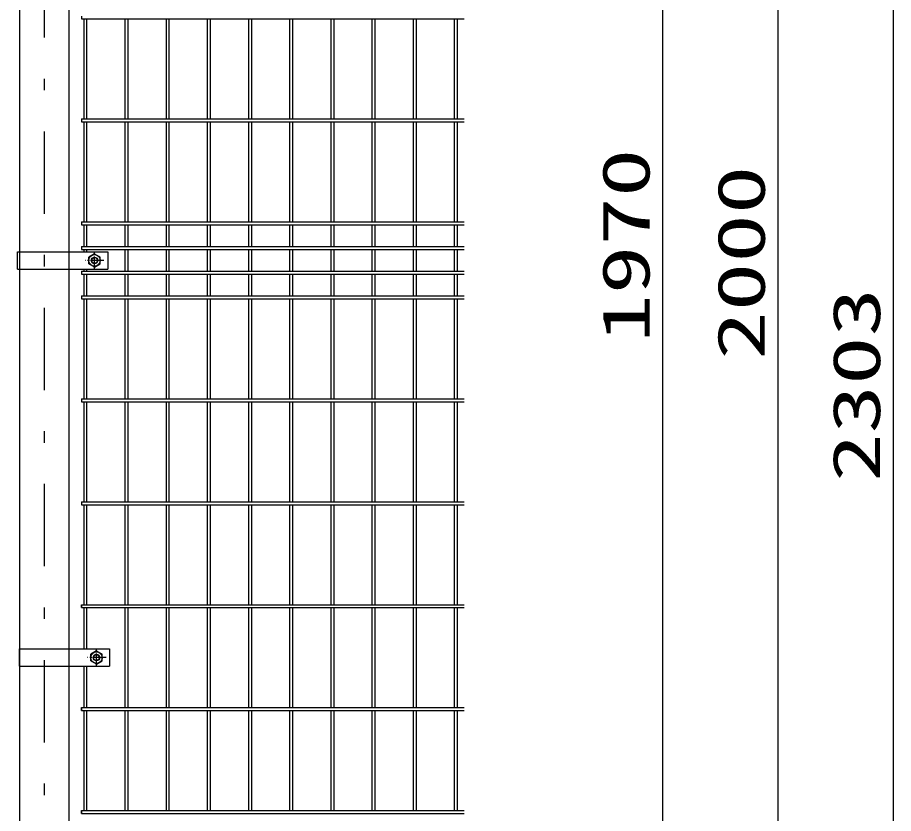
# Model space of a CAD drawing. Units: millimetres, scale not verified. Extents: x -4455 to 4455, y -3150 to 3150.
# Drawn here: x -1654 to -590, y -770 to 196 of the extents above; entities that cross this region are included whole.
import ezdxf
from ezdxf.enums import TextEntityAlignment as Align

# ---------------------------------------------------------------- set-up
doc = ezdxf.new("R2010")
doc.units = ezdxf.units.MM
doc.header["$LTSCALE"] = 20
doc.linetypes.add('USER1', pattern=[10.7, 5, -2.5, 0.7, -2.5])
doc.linetypes.add('USER4', pattern=[1.125, 0.75, -0.125, 0.125, -0.125])
for name, color, linetype, lineweight in [('0-0_外形線', 7, 'Continuous', 25), ('0-1_寸法線', 4, 'Continuous', 25), ('0-5_軸線', 2, 'USER1', 25), ('0-B_LAYER06', 3, 'Continuous', 25), ('1-3_NER', 30, 'Continuous', 25)]:
    doc.layers.add(name, color=color, linetype=linetype, lineweight=lineweight)
doc.styles.add('ＭＳ ゴシック', font='')
doc.styles.get('ＭＳ ゴシック').set_extended_font_data('MS Gothic')

msp = doc.modelspace()

# ---------------------------------------------------------------- linework, layer by layer
at = {"layer": '0-0_外形線'}
for p, q in [((-1651.57, 510.87), (-1651.57, -88.12)), ((-1591.07, -88.12), (-1591.07, 510.87)), ((-1651.57, 100.87), (-1651.57, -570.62)), ((-1591.07, -570.62), (-1591.07, 100.87)), ((-1651.57, -319.13), (-1651.57, -708.13)), ((-1591.07, -708.13), (-1591.07, -319.13)), ((-1651.57, -591.62), (-1651.57, -898.63)), ((-1591.07, -898.63), (-1591.07, -591.62))]:
    msp.add_line(p, q, dxfattribs=at)
at = {"layer": '0-1_寸法線'}
for p, q in [((-870.1, -1043.63), (-870.1, 846.37)), ((-730.1, -1073.63), (-730.1, 846.37)), ((-590.1, -1373.63), (-590.1, 849.37))]:
    msp.add_line(p, q, dxfattribs=at)
at = {"layer": '0-5_軸線'}
msp.add_line((-1621.32, 913.94), (-1621.32, -1509.56), dxfattribs=at)
at = {"layer": '0-B_LAYER06'}
for p, q in [((-1653.87, -88.12), (-1544.32, -88.12)), ((-1653.87, -109.12), (-1653.87, -88.12)), ((-1560.32, -90.54), (-1567.32, -94.58)), ((-1567.32, -102.66), (-1567.32, -94.58)), ((-1560.32, -90.54), (-1553.32, -94.58)), ((-1553.32, -102.66), (-1553.32, -94.58)), ((-1544.32, -88.12), (-1544.32, -109.12)), ((-1560.32, -106.7), (-1567.32, -102.66)), ((-1560.32, -106.7), (-1553.32, -102.66)), ((-1653.87, -109.12), (-1544.32, -109.12)), ((-1651.57, -570.62), (-1542.02, -570.62)), ((-1651.57, -591.62), (-1651.57, -570.62)), ((-1558.02, -573.04), (-1565.02, -577.08)), ((-1558.02, -573.04), (-1551.02, -577.08)), ((-1542.02, -570.62), (-1542.02, -591.62)), ((-1565.02, -585.16), (-1565.02, -577.08)), ((-1551.02, -585.16), (-1551.02, -577.08)), ((-1651.57, -591.62), (-1542.02, -591.62)), ((-1558.02, -589.2), (-1565.02, -585.16)), ((-1558.02, -589.2), (-1551.02, -585.16))]:
    msp.add_line(p, q, dxfattribs=at)
at = {"layer": '0-B_LAYER06', "color": 1, "linetype": 'USER4'}
for p, q in [((-1560.32, -108.85), (-1560.32, -88.67)), ((-1548.89, -98.62), (-1571.69, -98.62)), ((-1558.02, -591.15), (-1558.02, -571.11)), ((-1546.02, -581.12), (-1568.95, -581.12))]:
    msp.add_line(p, q, dxfattribs=at)
at = {"layer": '0-B_LAYER06', "color": 1}
for centre, radius in [((-1560.32, -98.62), 7), ((-1560.32, -98.62), 3.5), ((-1558.02, -581.12), 7), ((-1558.02, -581.12), 3.5)]:
    msp.add_circle(centre, radius, dxfattribs=at)
at = {"layer": '0-B_LAYER06'}
for centre in [(-1560.32, -98.62), (-1558.02, -581.12)]:
    msp.add_circle(centre, 4, dxfattribs=at)
at = {"layer": '1-3_NER'}
for p, q in [((-1576.32, 198.17), (-1576.32, 194.57)), ((-1576.32, 194.57), (-1111.32, 194.57)), ((-1573.12, 73.17), (-1573.12, 194.57)), ((-1569.52, 73.17), (-1569.52, 194.57)), ((-1523.12, 73.17), (-1523.12, 194.57)), ((-1519.52, 73.17), (-1519.52, 194.57)), ((-1473.12, 73.17), (-1473.12, 194.57)), ((-1469.52, 73.17), (-1469.52, 194.57)), ((-1423.12, 73.17), (-1423.12, 194.57)), ((-1419.52, 73.17), (-1419.52, 194.57)), ((-1373.12, 73.17), (-1373.12, 194.57)), ((-1369.52, 73.17), (-1369.52, 194.57)), ((-1323.12, 73.17), (-1323.12, 194.57)), ((-1319.52, 73.17), (-1319.52, 194.57)), ((-1273.12, 73.17), (-1273.12, 194.57)), ((-1269.52, 73.17), (-1269.52, 194.57)), ((-1223.12, 73.17), (-1223.12, 194.57)), ((-1219.52, 73.17), (-1219.52, 194.57)), ((-1173.12, 73.17), (-1173.12, 194.57)), ((-1169.52, 73.17), (-1169.52, 194.57)), ((-1123.12, 73.17), (-1123.12, 194.57)), ((-1119.52, 73.17), (-1119.52, 194.57)), ((-1576.32, 73.17), (-1111.32, 73.17)), ((-1576.32, 73.17), (-1576.32, 69.57)), ((-1576.32, 69.57), (-1111.32, 69.57)), ((-1573.12, -51.83), (-1573.12, 69.57)), ((-1569.52, -51.83), (-1569.52, 69.57)), ((-1523.12, -51.83), (-1523.12, 69.57)), ((-1519.52, -51.83), (-1519.52, 69.57)), ((-1473.12, -51.83), (-1473.12, 69.57)), ((-1469.52, -51.83), (-1469.52, 69.57)), ((-1423.12, -51.83), (-1423.12, 69.57)), ((-1419.52, -51.83), (-1419.52, 69.57)), ((-1373.12, -51.83), (-1373.12, 69.57)), ((-1369.52, -51.83), (-1369.52, 69.57)), ((-1323.12, -51.83), (-1323.12, 69.57)), ((-1319.52, -51.83), (-1319.52, 69.57)), ((-1273.12, -51.83), (-1273.12, 69.57)), ((-1269.52, -51.83), (-1269.52, 69.57)), ((-1223.12, -51.83), (-1223.12, 69.57)), ((-1219.52, -51.83), (-1219.52, 69.57)), ((-1173.12, -51.83), (-1173.12, 69.57)), ((-1169.52, -51.83), (-1169.52, 69.57)), ((-1123.12, -51.83), (-1123.12, 69.57)), ((-1119.52, -51.83), (-1119.52, 69.57)), ((-1576.32, -51.83), (-1111.32, -51.83)), ((-1576.32, -51.83), (-1576.32, -55.43)), ((-1576.32, -55.43), (-1111.32, -55.43)), ((-1573.12, -81.83), (-1573.12, -55.43)), ((-1569.52, -81.83), (-1569.52, -55.43)), ((-1523.12, -81.83), (-1523.12, -55.43)), ((-1519.52, -81.83), (-1519.52, -55.43)), ((-1473.12, -81.83), (-1473.12, -55.43)), ((-1469.52, -81.83), (-1469.52, -55.43)), ((-1423.12, -81.83), (-1423.12, -55.43)), ((-1419.52, -81.83), (-1419.52, -55.43)), ((-1373.12, -81.83), (-1373.12, -55.43)), ((-1369.52, -81.83), (-1369.52, -55.43)), ((-1323.12, -81.83), (-1323.12, -55.43)), ((-1319.52, -81.83), (-1319.52, -55.43)), ((-1273.12, -81.83), (-1273.12, -55.43)), ((-1269.52, -81.83), (-1269.52, -55.43)), ((-1223.12, -81.83), (-1223.12, -55.43)), ((-1219.52, -81.83), (-1219.52, -55.43)), ((-1173.12, -81.83), (-1173.12, -55.43)), ((-1169.52, -81.83), (-1169.52, -55.43)), ((-1123.12, -81.83), (-1123.12, -55.43)), ((-1119.52, -81.83), (-1119.52, -55.43)), ((-1576.32, -81.83), (-1111.32, -81.83)), ((-1576.32, -81.83), (-1576.32, -85.43)), ((-1576.32, -85.43), (-1111.32, -85.43)), ((-1573.12, -88.12), (-1573.12, -85.43)), ((-1569.52, -88.12), (-1569.52, -85.43)), ((-1523.12, -111.82), (-1523.12, -85.43)), ((-1519.52, -111.82), (-1519.52, -85.43)), ((-1473.12, -111.82), (-1473.12, -85.43)), ((-1469.52, -111.82), (-1469.52, -85.43)), ((-1423.12, -111.82), (-1423.12, -85.43)), ((-1419.52, -111.82), (-1419.52, -85.43)), ((-1373.12, -111.82), (-1373.12, -85.43)), ((-1369.52, -111.82), (-1369.52, -85.43)), ((-1323.12, -111.82), (-1323.12, -85.43)), ((-1319.52, -111.82), (-1319.52, -85.43)), ((-1273.12, -111.82), (-1273.12, -85.43)), ((-1269.52, -111.82), (-1269.52, -85.43)), ((-1223.12, -111.82), (-1223.12, -85.43)), ((-1219.52, -111.82), (-1219.52, -85.43)), ((-1173.12, -111.82), (-1173.12, -85.43)), ((-1169.52, -111.82), (-1169.52, -85.43)), ((-1123.12, -111.82), (-1123.12, -85.43)), ((-1119.52, -111.82), (-1119.52, -85.43)), ((-1576.32, -111.82), (-1111.32, -111.82)), ((-1576.32, -111.82), (-1576.32, -115.42)), ((-1576.32, -115.42), (-1111.32, -115.42)), ((-1573.12, -111.82), (-1573.12, -109.12)), ((-1573.12, -141.83), (-1573.12, -115.42)), ((-1569.52, -111.82), (-1569.52, -109.12)), ((-1569.52, -141.83), (-1569.52, -115.42)), ((-1523.12, -141.83), (-1523.12, -115.42)), ((-1519.52, -141.83), (-1519.52, -115.42)), ((-1473.12, -141.83), (-1473.12, -115.42)), ((-1469.52, -141.83), (-1469.52, -115.42)), ((-1423.12, -141.83), (-1423.12, -115.42)), ((-1419.52, -141.83), (-1419.52, -115.42)), ((-1373.12, -141.83), (-1373.12, -115.42)), ((-1369.52, -141.83), (-1369.52, -115.42)), ((-1323.12, -141.83), (-1323.12, -115.42)), ((-1319.52, -141.83), (-1319.52, -115.42)), ((-1273.12, -141.83), (-1273.12, -115.42)), ((-1269.52, -141.83), (-1269.52, -115.42)), ((-1223.12, -141.83), (-1223.12, -115.42)), ((-1219.52, -141.83), (-1219.52, -115.42)), ((-1173.12, -141.83), (-1173.12, -115.42)), ((-1169.52, -141.83), (-1169.52, -115.42)), ((-1123.12, -141.83), (-1123.12, -115.42)), ((-1119.52, -141.83), (-1119.52, -115.42)), ((-1576.32, -141.83), (-1111.32, -141.83)), ((-1576.32, -141.83), (-1576.32, -145.43)), ((-1576.32, -145.43), (-1111.32, -145.43)), ((-1573.12, -266.83), (-1573.12, -145.43)), ((-1569.52, -266.83), (-1569.52, -145.43)), ((-1523.12, -266.83), (-1523.12, -145.43)), ((-1519.52, -266.83), (-1519.52, -145.43)), ((-1473.12, -266.83), (-1473.12, -145.43)), ((-1469.52, -266.83), (-1469.52, -145.43)), ((-1423.12, -266.83), (-1423.12, -145.43)), ((-1419.52, -266.83), (-1419.52, -145.43)), ((-1373.12, -266.83), (-1373.12, -145.43)), ((-1369.52, -266.83), (-1369.52, -145.43)), ((-1323.12, -266.83), (-1323.12, -145.43)), ((-1319.52, -266.83), (-1319.52, -145.43)), ((-1273.12, -266.83), (-1273.12, -145.43)), ((-1269.52, -266.83), (-1269.52, -145.43)), ((-1223.12, -266.83), (-1223.12, -145.43)), ((-1219.52, -266.83), (-1219.52, -145.43)), ((-1173.12, -266.83), (-1173.12, -145.43)), ((-1169.52, -266.83), (-1169.52, -145.43)), ((-1123.12, -266.83), (-1123.12, -145.43)), ((-1119.52, -266.83), (-1119.52, -145.43)), ((-1576.32, -266.83), (-1111.32, -266.83)), ((-1576.32, -266.83), (-1576.32, -270.43)), ((-1576.32, -270.43), (-1111.32, -270.43)), ((-1573.12, -391.83), (-1573.12, -270.43)), ((-1569.52, -391.83), (-1569.52, -270.43)), ((-1523.12, -391.83), (-1523.12, -270.43)), ((-1519.52, -391.83), (-1519.52, -270.43)), ((-1473.12, -391.83), (-1473.12, -270.43)), ((-1469.52, -391.83), (-1469.52, -270.43)), ((-1423.12, -391.83), (-1423.12, -270.43)), ((-1419.52, -391.83), (-1419.52, -270.43)), ((-1373.12, -391.83), (-1373.12, -270.43)), ((-1369.52, -391.83), (-1369.52, -270.43)), ((-1323.12, -391.83), (-1323.12, -270.43)), ((-1319.52, -391.83), (-1319.52, -270.43)), ((-1273.12, -391.83), (-1273.12, -270.43)), ((-1269.52, -391.83), (-1269.52, -270.43)), ((-1223.12, -391.83), (-1223.12, -270.43)), ((-1219.52, -391.83), (-1219.52, -270.43)), ((-1173.12, -391.83), (-1173.12, -270.43)), ((-1169.52, -391.83), (-1169.52, -270.43)), ((-1123.12, -391.83), (-1123.12, -270.43)), ((-1119.52, -391.83), (-1119.52, -270.43)), ((-1576.32, -391.83), (-1111.32, -391.83)), ((-1576.32, -391.83), (-1576.32, -395.43)), ((-1576.32, -395.43), (-1111.32, -395.43)), ((-1573.12, -516.83), (-1573.12, -395.43)), ((-1569.52, -516.83), (-1569.52, -395.43)), ((-1523.12, -516.83), (-1523.12, -395.43)), ((-1519.52, -516.83), (-1519.52, -395.43)), ((-1473.12, -516.83), (-1473.12, -395.43)), ((-1469.52, -516.83), (-1469.52, -395.43)), ((-1423.12, -516.83), (-1423.12, -395.43)), ((-1419.52, -516.83), (-1419.52, -395.43)), ((-1373.12, -516.83), (-1373.12, -395.43)), ((-1369.52, -516.83), (-1369.52, -395.43)), ((-1323.12, -516.83), (-1323.12, -395.43)), ((-1319.52, -516.83), (-1319.52, -395.43)), ((-1273.12, -516.83), (-1273.12, -395.43)), ((-1269.52, -516.83), (-1269.52, -395.43)), ((-1223.12, -516.83), (-1223.12, -395.43)), ((-1219.52, -516.83), (-1219.52, -395.43)), ((-1173.12, -516.83), (-1173.12, -395.43)), ((-1169.52, -516.83), (-1169.52, -395.43)), ((-1123.12, -516.83), (-1123.12, -395.43)), ((-1119.52, -516.83), (-1119.52, -395.43)), ((-1576.32, -516.82), (-1111.32, -516.82)), ((-1576.32, -520.42), (-1576.32, -516.82)), ((-1576.32, -516.83), (-1111.32, -516.83)), ((-1576.32, -516.83), (-1576.32, -520.43)), ((-1576.32, -520.42), (-1111.32, -520.42)), ((-1576.32, -520.43), (-1111.32, -520.43)), ((-1573.12, -570.62), (-1573.12, -520.43)), ((-1569.52, -570.62), (-1569.52, -520.43)), ((-1523.12, -641.83), (-1523.12, -520.43)), ((-1519.52, -641.83), (-1519.52, -520.43)), ((-1473.12, -641.83), (-1473.12, -520.43)), ((-1469.52, -641.83), (-1469.52, -520.43)), ((-1423.12, -641.83), (-1423.12, -520.43)), ((-1419.52, -641.83), (-1419.52, -520.43)), ((-1373.12, -641.83), (-1373.12, -520.43)), ((-1369.52, -641.83), (-1369.52, -520.43)), ((-1323.12, -641.83), (-1323.12, -520.43)), ((-1319.52, -641.83), (-1319.52, -520.43)), ((-1273.12, -641.83), (-1273.12, -520.43)), ((-1269.52, -641.83), (-1269.52, -520.43)), ((-1223.12, -641.83), (-1223.12, -520.43)), ((-1219.52, -641.83), (-1219.52, -520.43)), ((-1173.12, -641.83), (-1173.12, -520.43)), ((-1169.52, -641.83), (-1169.52, -520.43)), ((-1123.12, -641.83), (-1123.12, -520.43)), ((-1119.52, -641.83), (-1119.52, -520.43)), ((-1573.12, -641.83), (-1573.12, -591.62)), ((-1569.52, -641.83), (-1569.52, -591.62)), ((-1576.32, -641.82), (-1111.32, -641.82)), ((-1576.32, -645.42), (-1576.32, -641.82)), ((-1576.32, -641.83), (-1111.32, -641.83)), ((-1576.32, -641.83), (-1576.32, -645.43)), ((-1576.32, -645.42), (-1111.32, -645.42)), ((-1576.32, -645.43), (-1111.32, -645.43)), ((-1573.12, -766.83), (-1573.12, -645.43)), ((-1569.52, -766.83), (-1569.52, -645.43)), ((-1523.12, -766.83), (-1523.12, -645.43)), ((-1519.52, -766.83), (-1519.52, -645.43)), ((-1473.12, -766.83), (-1473.12, -645.43)), ((-1469.52, -766.83), (-1469.52, -645.43)), ((-1423.12, -766.83), (-1423.12, -645.43)), ((-1419.52, -766.83), (-1419.52, -645.43)), ((-1373.12, -766.83), (-1373.12, -645.43)), ((-1369.52, -766.83), (-1369.52, -645.43)), ((-1323.12, -766.83), (-1323.12, -645.43)), ((-1319.52, -766.83), (-1319.52, -645.43)), ((-1273.12, -766.83), (-1273.12, -645.43)), ((-1269.52, -766.83), (-1269.52, -645.43)), ((-1223.12, -766.83), (-1223.12, -645.43)), ((-1219.52, -766.83), (-1219.52, -645.43)), ((-1173.12, -766.83), (-1173.12, -645.43)), ((-1169.52, -766.83), (-1169.52, -645.43)), ((-1123.12, -766.83), (-1123.12, -645.43)), ((-1119.52, -766.83), (-1119.52, -645.43)), ((-1576.32, -766.82), (-1111.32, -766.82)), ((-1576.32, -770.42), (-1576.32, -766.82)), ((-1576.32, -766.83), (-1111.32, -766.83)), ((-1576.32, -766.83), (-1576.32, -770.43)), ((-1576.32, -770.42), (-1111.32, -770.42))]:
    msp.add_line(p, q, dxfattribs=at)

# ---------------------------------------------------------------- texts
at = {"layer": '0-1_寸法線', "color": 2, "style": 'ＭＳ ゴシック', "width": 1.5}
for s, p in [('1970', (-869, -198.63)), ('2000', (-729, -219.34)), ('2303', (-589, -367.84))]:
    msp.add_text(s, height=57.77, rotation=90, dxfattribs=at).set_placement(p, align=Align.BOTTOM_LEFT)

doc.saveas('drawing.dxf')
